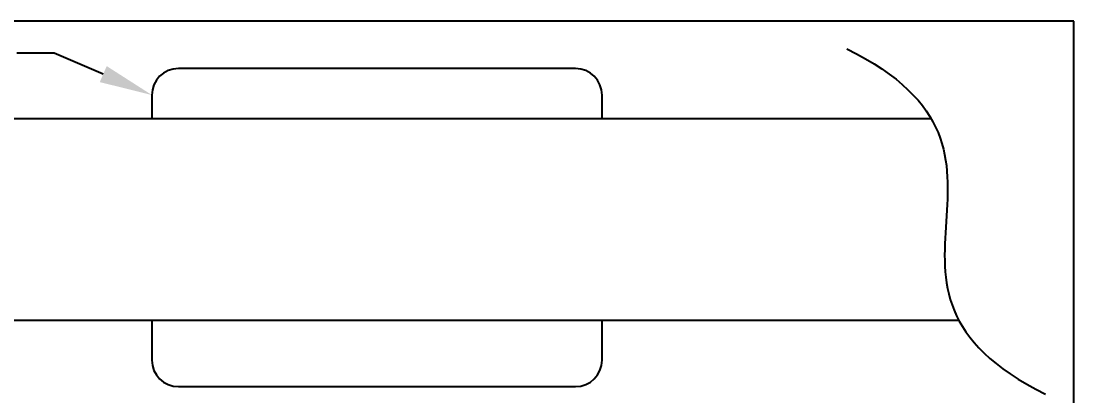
# Model space of a CAD drawing. Extents: x -1.2 to 24.5, y -10.7 to 0.
# Drawn here: x 14.34 to 24.51, y -3.61 to 0 of the extents above; entities that cross this region are included whole.
import ezdxf
from ezdxf import colors
from ezdxf.entities.mleader import LeaderData, LeaderLine
from ezdxf.math import Vec2, Vec3

# ---------------------------------------------------------------- set-up
doc = ezdxf.new("R2010")
doc.units = 0
doc.header["$LTSCALE"] = 0.5
doc.header["$MEASUREMENT"] = 0
doc.layers.add('Brackets', color=181, linetype='CONTINUOUS')
doc.layers.add('Housing', color=150, linetype='CONTINUOUS')
doc.layers.add('CUST DWG', color=60, linetype='CONTINUOUS', lineweight=20)
doc.layers.add('Text-Unprinted', color=131, linetype='CONTINUOUS', plot=False)
doc.styles.get("Standard").update_dxf_attribs({"font": 'arial.ttf'})

msp = doc.modelspace()

# ---------------------------------------------------------------- linework, layer by layer
at = {"layer": 'Brackets', "linetype": 'Continuous', "transparency": 16777216}
for p, q in [((19.6938, -0.4573), (15.859, -0.4573)), ((15.6034, -0.713), (15.6034, -0.9431)), ((19.9495, -0.9431), (19.9495, -0.713)), ((15.6034, -2.886), (15.6034, -3.2695)), ((19.9495, -3.2695), (19.9495, -2.886)), ((15.859, -3.5252), (19.6938, -3.5252))]:
    msp.add_line(p, q, dxfattribs=at)
for centre, start, end in [((15.859, -0.713), 90, 180), ((19.6938, -0.713), 360, 90), ((15.859, -3.2695), 180, 270), ((19.6938, -3.2695), 270, 0)]:
    msp.add_arc(centre, 0.2557, start, end, dxfattribs=at)
at = {"layer": 'Housing', "ltscale": 0.5, "transparency": 16777216}
for p, q in [((23.129, -0.9431), (13.686, -0.9431)), ((23.395, -2.886), (13.686, -2.886))]:
    msp.add_line(p, q, dxfattribs=at)
at = {"layer": 'Housing', "color": 1, "transparency": 16777216}
msp.add_open_spline([(22.312, -0.2662), (23.3472, -0.7793), (23.2718, -1.9322), (23.1964, -3.0851), (24.2316, -3.5982)], degree=3, dxfattribs=at)
at = {"layer": 'Text-Unprinted', "ltscale": 0.5, "transparency": 16777216}
msp.add_lwpolyline([(24.5063, 0), (0, 0), (0, -10.7083), (24.5063, -10.7083)], close=True, dxfattribs=at)

# ---------------------------------------------------------------- leaders
at = {"layer": 'CUST DWG', "transparency": 16777216}
ml = msp.add_multileader_mtext('Standard', dxfattribs=at)
ml.set_content('FLANGES WILL BE\\PVISIBLE AS SHOWN', color=256)
ml.set_leader_properties()
ml.build(insert=Vec2(0, 0))
ml.multileader.update_dxf_attribs({"dogleg_length": 0.36, "arrow_head_size": 0.5113})
ctx = ml.context
ctx.base_point, ctx.char_height, ctx.arrow_head_size, ctx.landing_gap_size, ctx.plane_origin = Vec3(10.8278, -0.3078), 0.25, 0.5113, 0.092, Vec3(14.4059, 2.4271)
ctx.text_align_type = 2
notes = []
notes.append((ctx, [(1, (1, 1, 0), (14.6604, -0.3078), (-1, 0), 0.36, [(0, [(15.6034, -0.713)], 0, [])])]))
ctx.mtext.insert, ctx.mtext.alignment, ctx.mtext.flow_direction = Vec3(14.2084, -0.1807), 3, 5
for ctx, leaders in notes:
    for number, flags, end, landing, length, lines in leaders:
        leader = LeaderData()
        leader.index, (leader.has_last_leader_line, leader.has_dogleg_vector, leader.attachment_direction) = number, flags
        leader.last_leader_point, leader.dogleg_vector, leader.dogleg_length = Vec3(end), Vec3(landing), length
        for number, points, colour, breaks in lines:
            line = LeaderLine()
            line.index, line.vertices, line.color, line.breaks = number, Vec3.list(points), colors.encode_raw_color(colour), breaks
            leader.lines.append(line)
        ctx.leaders.append(leader)

doc.saveas('drawing.dxf')
